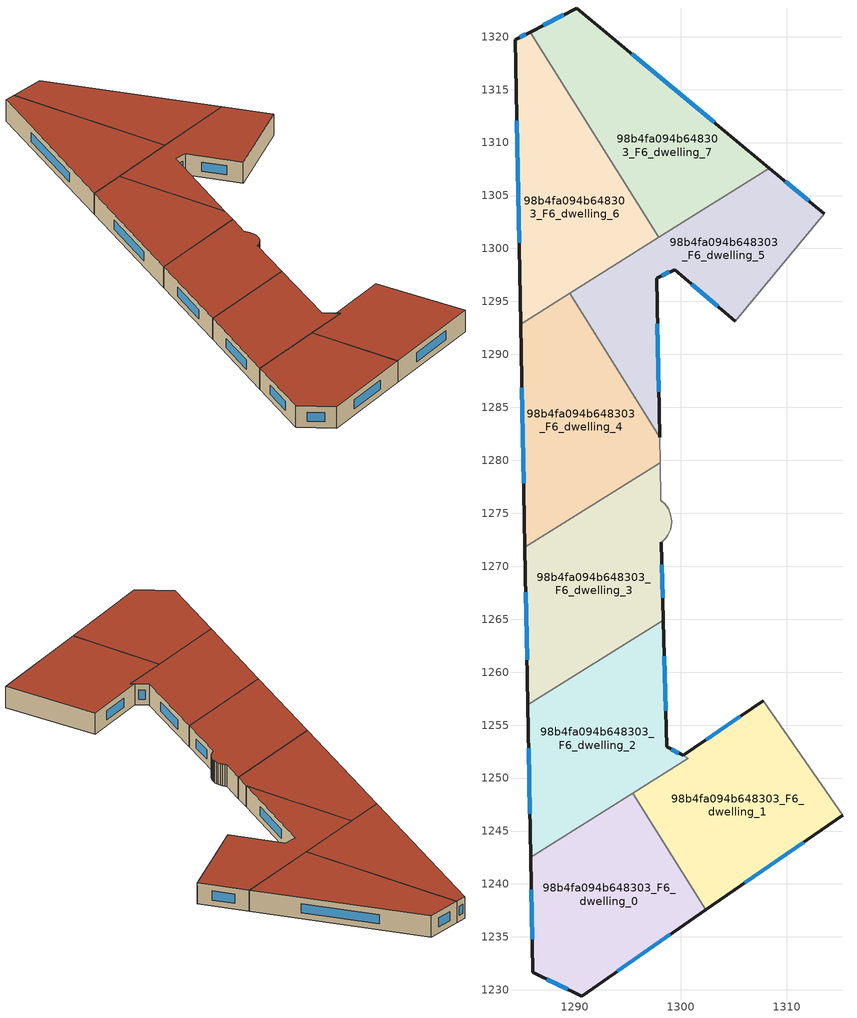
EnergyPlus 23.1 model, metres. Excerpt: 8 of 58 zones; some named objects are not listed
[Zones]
98b4fa094b648303_F6_dwelling_0
 floor to 98b4fa094b648303_F5_dwelling_0 (EU_floor_Construction): 1295.46,1248.57 1302.36,1237.55 1290.63,1229.42 1286.04,1231.67 1285.83,1242.54 z18
 wall outside (EU_wall_Construction): 1285.83,1242.54 1286.04,1231.67 1290.63,1229.42 1302.36,1237.55 z18:21
 wall to 98b4fa094b648303_F6_dwelling_1 (EU_wall_Construction): 1302.36,1237.55 1295.46,1248.57 z18:21
 wall to 98b4fa094b648303_F6_dwelling_2 (EU_wall_Construction): 1295.46,1248.57 1285.83,1242.54 z18:21
 window (EU_Window_Construction): 1285.89,1239.43 1285.98,1234.77 / 1293.98,1231.75 1299.01,1235.23 / 1287.35,1231.03 1289.32,1230.06 z18.86:20.14
 roof outside (EU_roof_Construction): 1302.36,1237.55 1295.46,1248.57 1285.83,1242.54 1286.04,1231.67 1290.63,1229.42 z21
98b4fa094b648303_F6_dwelling_1
 floor to 98b4fa094b648303_F5_dwelling_1 (EU_floor_Construction): 1307.79,1257.32 1315.28,1246.51 1302.36,1237.55 1295.46,1248.57 1300.73,1251.88 1298.67,1252.95 1300.24,1252.13 z18
 wall outside (EU_wall_Construction): 1307.79,1257.32 1300.24,1252.13 1298.67,1252.95 / 1302.36,1237.55 1315.28,1246.51 z18:21
 wall adiabatic (EU_wall_Construction): 1315.28,1246.51 1307.79,1257.32 z18:21
 wall to 98b4fa094b648303_F6_dwelling_2 (EU_wall_Construction): 1298.67,1252.94 1300.73,1251.88 1295.46,1248.57 z18:21
 window (EU_Window_Construction): 1299.79,1252.37 1299.12,1252.71 / 1305.63,1255.84 1302.4,1253.61 / 1306.05,1240.11 1311.59,1243.95 z18.86:20.14
 roof outside (EU_roof_Construction): 1315.28,1246.51 1307.79,1257.32 1300.24,1252.13 1298.67,1252.95 1300.73,1251.88 1295.46,1248.57 1302.36,1237.55 z21
98b4fa094b648303_F6_dwelling_2
 floor to 98b4fa094b648303_F5_dwelling_2 (EU_floor_Construction): 1298.35,1264.92 1298.67,1252.95 1298.67,1252.94 1300.73,1251.88 1285.83,1242.54 1285.56,1256.9 z18
 wall outside (EU_wall_Construction): 1285.56,1256.9 1285.83,1242.54 / 1298.67,1252.94 1298.67,1252.95 1298.35,1264.92 z18:21
 wall to 98b4fa094b648303_F6_dwelling_3 (EU_wall_Construction): 1298.35,1264.92 1285.56,1256.9 z18:21
 window (EU_Window_Construction): 1285.64,1252.8 1285.76,1246.65 / 1298.58,1256.37 1298.44,1261.5 z18.86:20.14
 roof outside (EU_roof_Construction): 1300.73,1251.88 1298.67,1252.94 1298.67,1252.95 1298.35,1264.92 1285.56,1256.9 1285.83,1242.54 z21
98b4fa094b648303_F6_dwelling_3
 floor to 98b4fa094b648303_F5_dwelling_3 (EU_floor_Construction): 1298.04,1279.79 1298.11,1276.23 1298.22,1276.14 1298.46,1275.92 1298.67,1275.67 1298.84,1275.39 1298.97,1275.1 1299.07,1274.79 1299.12,1274.47 1299.13,1274.25 1299.13,1274.15 1299.1,1273.83 1299.03,1273.51 1298.92,1273.21 1298.77,1272.92 1298.58,1272.66 1298.36,1272.42 1298.16,1272.25 1298.35,1264.92 1285.56,1256.9 1285.28,1271.8 z18
 wall outside (EU_wall_Construction): 1298.35,1264.92 1298.16,1272.25 / 1285.28,1271.8 1285.56,1256.9 z18:21
 wall adiabatic (EU_wall_Construction): 1298.16,1272.25 1298.36,1272.42 1298.58,1272.66 1298.77,1272.92 1298.92,1273.21 1299.03,1273.51 1299.1,1273.83 1299.13,1274.15 1299.13,1274.25 1299.12,1274.47 1299.07,1274.79 1298.97,1275.1 1298.84,1275.39 1298.67,1275.67 1298.46,1275.92 1298.22,1276.14 1298.11,1276.23 1298.04,1279.79 z18:21
 wall to 98b4fa094b648303_F6_dwelling_4 (EU_wall_Construction): 1298.04,1279.79 1285.28,1271.8 z18:21
 window (EU_Window_Construction): 1298.3,1267.01 1298.21,1270.16 / 1285.36,1267.54 1285.48,1261.16 z18.86:20.14
 roof outside (EU_roof_Construction): 1298.35,1264.92 1298.16,1272.25 1298.36,1272.42 1298.58,1272.66 1298.77,1272.92 1298.92,1273.21 1299.03,1273.51 1299.1,1273.83 1299.13,1274.15 1299.13,1274.25 1299.12,1274.47 1299.07,1274.79 1298.97,1275.1 1298.84,1275.39 1298.67,1275.67 1298.46,1275.92 1298.22,1276.14 1298.11,1276.23 1298.04,1279.79 1285.28,1271.8 1285.56,1256.9 z21
98b4fa094b648303_F6_dwelling_4
 floor to 98b4fa094b648303_F5_dwelling_4 (EU_floor_Construction): 1289.49,1295.76 1298,1282.2 1298.04,1279.79 1285.28,1271.8 1284.89,1292.87 z18
 wall outside (EU_wall_Construction): 1284.89,1292.87 1285.28,1271.8 z18:21
 wall to 98b4fa094b648303_F6_dwelling_5 (EU_wall_Construction): 1298,1282.2 1289.49,1295.76 z18:21
 wall adiabatic (EU_wall_Construction): 1298.04,1279.79 1298,1282.2 z18:21
 wall to 98b4fa094b648303_F6_dwelling_6 (EU_wall_Construction): 1289.49,1295.76 1284.89,1292.87 z18:21
 window (EU_Window_Construction): 1285,1286.85 1285.17,1277.82 z18.86:20.14
 roof outside (EU_roof_Construction): 1298.04,1279.79 1298,1282.2 1289.49,1295.76 1284.89,1292.87 1285.28,1271.8 z21
98b4fa094b648303_F6_dwelling_5
 floor to 98b4fa094b648303_F5_dwelling_5 (EU_floor_Construction): 1313.56,1303.26 1305.15,1293.15 1299.41,1298.01 1297.72,1297.21 1298,1282.2 1289.49,1295.76 1308.36,1307.58 z18
 wall outside (EU_wall_Construction): 1313.56,1303.26 1308.36,1307.58 / 1298,1282.2 1297.72,1297.21 1299.41,1298.01 1305.15,1293.15 z18:21
 wall adiabatic (EU_wall_Construction): 1305.15,1293.15 1313.56,1303.26 z18:21
 wall to 98b4fa094b648303_F6_dwelling_7 (EU_wall_Construction): 1308.36,1307.58 1297.93,1301.04 z18:21
 wall to 98b4fa094b648303_F6_dwelling_6 (EU_wall_Construction): 1297.93,1301.04 1289.5,1295.76 z18:21
 window (EU_Window_Construction): 1312.07,1304.5 1309.85,1306.35 / 1301.05,1296.63 1303.51,1294.54 / 1298.2,1297.44 1298.92,1297.78 / 1297.92,1286.48 1297.8,1292.92 z18.86:20.14
 roof outside (EU_roof_Construction): 1305.15,1293.15 1313.56,1303.26 1308.36,1307.58 1289.49,1295.76 1298,1282.2 1297.72,1297.21 1299.41,1298.01 z21
98b4fa094b648303_F6_dwelling_6
 floor to 98b4fa094b648303_F5_dwelling_6 (EU_floor_Construction): 1285.77,1320.44 1297.93,1301.04 1284.89,1292.87 1284.38,1319.73 z18
 wall outside (EU_wall_Construction): 1285.77,1320.44 1284.38,1319.73 1284.89,1292.87 z18:21
 wall to 98b4fa094b648303_F6_dwelling_7 (EU_wall_Construction): 1297.93,1301.04 1285.77,1320.44 z18:21
 window (EU_Window_Construction): 1285.37,1320.24 1284.78,1319.93 / 1284.53,1312.05 1284.74,1300.54 z18.86:20.14
 roof outside (EU_roof_Construction): 1297.93,1301.04 1285.77,1320.44 1284.38,1319.73 1284.89,1292.87 z21
98b4fa094b648303_F6_dwelling_7
 floor to 98b4fa094b648303_F5_dwelling_7 (EU_floor_Construction): 1308.36,1307.58 1297.93,1301.04 1285.77,1320.44 1290.19,1322.71 z18
 wall outside (EU_wall_Construction): 1308.36,1307.58 1290.19,1322.71 1285.77,1320.44 z18:21
 window (EU_Window_Construction): 1288.93,1322.06 1287.03,1321.09 / 1303.17,1311.9 1295.38,1318.39 z18.86:20.14
 roof outside (EU_roof_Construction): 1308.36,1307.58 1290.19,1322.71 1285.77,1320.44 1297.93,1301.04 z21
[Building]
EU S2 Campaign: North Axis=0; Terrain=City; Solar Distribution=FullExterior
[Site:Location]
Helsinki-Vantaa.AP: Latitude=60.317; Longitude=24.963; Time Zone=2; Elevation=54.6
[SizingPeriod:WeatherFileDays]
AnnualSizingPeriod: Begin Month=1; Begin Day of Month=1; End Month=12; End Day of Month=31; Day of Week for Start Day=Monday; Use Weather File Daylight Saving Period=No; Use Weather File Rain and Snow Indicators=No
[MATERIAL]
EU_InternalMass_Material: Roughness=MediumRough; Thickness=0.1; Conductivity=1; Density=1800; Specific Heat=900; Thermal Absorptance=0.9; Solar Absorptance=0.7; Visible Absorptance=0.7
[MATERIAL:NOMASS] Roughness=MediumRough; Thermal Absorptance=0.9; Solar Absorptance=0.7; Visible Absorptance=0.7
Name | Thermal Resistance
EU_wall_NoMass | 1.10183
EU_roof_NoMass; EU_floor_NoMass | 1.70606
[WINDOWMATERIAL:SIMPLEGLAZINGSYSTEM]
EU_Window_SimpleGlazing: UFactor=3.11035; Solar Heat Gain Coefficient=0.8; Visible Transmittance=0.8
[CONSTRUCTION]
EU_wall_Construction: EU_wall_NoMass
EU_roof_Construction: EU_roof_NoMass
EU_floor_Construction: EU_floor_NoMass
EU_Window_Construction: EU_Window_SimpleGlazing
EU_InternalMass_Construction: EU_InternalMass_Material
[ZONE] Type=1; Multiplier=1; Ceiling Height=autocalculate; Floor Area=autocalculate; Part of Total Floor Area=Yes
Name | Volume
98b4fa094b648303_F6_dwelling_0 | 585.045
98b4fa094b648303_F6_dwelling_1 | 603.205
98b4fa094b648303_F6_dwelling_2 | 566.836
98b4fa094b648303_F6_dwelling_3 | 585.051
98b4fa094b648303_F6_dwelling_4 | 585.023
98b4fa094b648303_F6_dwelling_5; 98b4fa094b648303_F6_dwelling_6 | 585.031
98b4fa094b648303_F6_dwelling_7 | 585.036
[INTERNALMASS] Construction=EU_InternalMass_Construction
Name | Zone or ZoneList | Surface Area
98b4fa094b648303_F6_dwelling_0_EU_InternalMass | 98b4fa094b648303_F6_dwelling_0 | 195.012
98b4fa094b648303_F6_dwelling_1_EU_InternalMass | 98b4fa094b648303_F6_dwelling_1 | 201.074
98b4fa094b648303_F6_dwelling_2_EU_InternalMass | 98b4fa094b648303_F6_dwelling_2 | 188.945
98b4fa094b648303_F6_dwelling_3_EU_InternalMass | 98b4fa094b648303_F6_dwelling_3 | 195.017
98b4fa094b648303_F6_dwelling_4_EU_InternalMass | 98b4fa094b648303_F6_dwelling_4 | 195.012
98b4fa094b648303_F6_dwelling_5_EU_InternalMass | 98b4fa094b648303_F6_dwelling_5 | 195.007
98b4fa094b648303_F6_dwelling_6_EU_InternalMass | 98b4fa094b648303_F6_dwelling_6 | 195.009
98b4fa094b648303_F6_dwelling_7_EU_InternalMass | 98b4fa094b648303_F6_dwelling_7 | 195.012
[OTHEREQUIPMENT] Fuel Type=Electricity; Design Level Calculation Method=Watts/Area; Power per Zone Floor Area=1; Fraction Latent=0; Fraction Radiant=0; Fraction Lost=0; Carbon Dioxide Generation Rate=0; EndUse Subcategory=EU_Step8_InternalGains
Name | Zone or ZoneList or Space or SpaceList | Schedule
EU_Step8_InternalGain_98b4fa094b648303_F6_dwelling_0_f000 | 98b4fa094b648303_F6_dwelling_0 | EU_Step8_GainSchedule_98b4fa094b648303_F6_dwelling_0_f000
EU_Step8_InternalGain_98b4fa094b648303_F6_dwelling_1_f000 | 98b4fa094b648303_F6_dwelling_1 | EU_Step8_GainSchedule_98b4fa094b648303_F6_dwelling_1_f000
EU_Step8_InternalGain_98b4fa094b648303_F6_dwelling_2_f000 | 98b4fa094b648303_F6_dwelling_2 | EU_Step8_GainSchedule_98b4fa094b648303_F6_dwelling_2_f000
EU_Step8_InternalGain_98b4fa094b648303_F6_dwelling_3_f000 | 98b4fa094b648303_F6_dwelling_3 | EU_Step8_GainSchedule_98b4fa094b648303_F6_dwelling_3_f000
EU_Step8_InternalGain_98b4fa094b648303_F6_dwelling_4_f000 | 98b4fa094b648303_F6_dwelling_4 | EU_Step8_GainSchedule_98b4fa094b648303_F6_dwelling_4_f000
EU_Step8_InternalGain_98b4fa094b648303_F6_dwelling_5_f000 | 98b4fa094b648303_F6_dwelling_5 | EU_Step8_GainSchedule_98b4fa094b648303_F6_dwelling_5_f000
EU_Step8_InternalGain_98b4fa094b648303_F6_dwelling_6_f000 | 98b4fa094b648303_F6_dwelling_6 | EU_Step8_GainSchedule_98b4fa094b648303_F6_dwelling_6_f000
EU_Step8_InternalGain_98b4fa094b648303_F6_dwelling_7_f000 | 98b4fa094b648303_F6_dwelling_7 | EU_Step8_GainSchedule_98b4fa094b648303_F6_dwelling_7_f000
[ZONEVENTILATION:DESIGNFLOWRATE] Schedule=EU_AlwaysOn; Design Flow Rate Calculation Method=AirChanges/Hour; Air Changes per Hour=0.756316; Ventilation Type=Natural; Fan Pressure Rise=0; Fan Total Efficiency=1; Constant Term Coefficient=1; Temperature Term Coefficient=0; Velocity Term Coefficient=0; Velocity Squared Term Coefficient=0; Minimum Indoor Temperature=-100; Maximum Indoor Temperature=100; Delta Temperature=-100; Minimum Outdoor Temperature=-100; Maximum Outdoor Temperature=100; Maximum Wind Speed=40
Name | Zone or ZoneList or Space or SpaceList
EU_ConstantAir_98b4fa094b648303_F6_dwelling_0 | 98b4fa094b648303_F6_dwelling_0
EU_ConstantAir_98b4fa094b648303_F6_dwelling_1 | 98b4fa094b648303_F6_dwelling_1
EU_ConstantAir_98b4fa094b648303_F6_dwelling_2 | 98b4fa094b648303_F6_dwelling_2
EU_ConstantAir_98b4fa094b648303_F6_dwelling_3 | 98b4fa094b648303_F6_dwelling_3
EU_ConstantAir_98b4fa094b648303_F6_dwelling_4 | 98b4fa094b648303_F6_dwelling_4
EU_ConstantAir_98b4fa094b648303_F6_dwelling_5 | 98b4fa094b648303_F6_dwelling_5
EU_ConstantAir_98b4fa094b648303_F6_dwelling_6 | 98b4fa094b648303_F6_dwelling_6
EU_ConstantAir_98b4fa094b648303_F6_dwelling_7 | 98b4fa094b648303_F6_dwelling_7
[HVACTEMPLATE:ZONE:IDEALLOADSAIRSYSTEM] System Availability Schedule=EU_AlwaysOn; Maximum Heating Supply Air Temperature=50; Minimum Cooling Supply Air Temperature=13; Maximum Heating Supply Air Humidity Ratio=0.0156; Minimum Cooling Supply Air Humidity Ratio=0.0077; Heating Limit=NoLimit; Cooling Limit=NoLimit; Heating Availability Schedule=EU_AlwaysOn; Cooling Availability Schedule=EU_CoolingOff; Dehumidification Control Type=ConstantSensibleHeatRatio; Cooling Sensible Heat Ratio=0.7; Dehumidification Setpoint=60; Humidification Control Type=None; Humidification Setpoint=30; Outdoor Air Method=None; Outdoor Air Flow Rate per Person=0.00944; Outdoor Air Flow Rate per Zone Floor Area=0; Outdoor Air Flow Rate per Zone=0; Demand Controlled Ventilation Type=None; Outdoor Air Economizer Type=NoEconomizer; Heat Recovery Type=None; Sensible Heat Recovery Effectiveness=0.7; Latent Heat Recovery Effectiveness=0.65
Name | Template Thermostat
98b4fa094b648303_F6_dwelling_0 | EU_HeatOnly_98b4fa094b648303_F6_dwelling_0
98b4fa094b648303_F6_dwelling_1 | EU_HeatOnly_98b4fa094b648303_F6_dwelling_1
98b4fa094b648303_F6_dwelling_2 | EU_HeatOnly_98b4fa094b648303_F6_dwelling_2
98b4fa094b648303_F6_dwelling_3 | EU_HeatOnly_98b4fa094b648303_F6_dwelling_3
98b4fa094b648303_F6_dwelling_4 | EU_HeatOnly_98b4fa094b648303_F6_dwelling_4
98b4fa094b648303_F6_dwelling_5 | EU_HeatOnly_98b4fa094b648303_F6_dwelling_5
98b4fa094b648303_F6_dwelling_6 | EU_HeatOnly_98b4fa094b648303_F6_dwelling_6
98b4fa094b648303_F6_dwelling_7 | EU_HeatOnly_98b4fa094b648303_F6_dwelling_7
[SIZING:ZONE] Zone Cooling Design Supply Air Temperature Input Method=SupplyAirTemperature; Zone Cooling Design Supply Air Temperature=13; Zone Heating Design Supply Air Temperature Input Method=SupplyAirTemperature; Zone Heating Design Supply Air Temperature=50; Zone Cooling Design Supply Air Humidity Ratio=0.008; Zone Heating Design Supply Air Humidity Ratio=0.008; Cooling Design Air Flow Method=DesignDay; Cooling Design Air Flow Rate=0; Cooling Minimum Air Flow per Zone Floor Area=0.000762; Cooling Minimum Air Flow=0; Cooling Minimum Air Flow Fraction=0.2; Heating Design Air Flow Method=DesignDay; Heating Design Air Flow Rate=0; Heating Maximum Air Flow per Zone Floor Area=0.002032; Heating Maximum Air Flow=0.141576; Heating Maximum Air Flow Fraction=0.3; Account for Dedicated Outdoor Air System=No; Dedicated Outdoor Air System Control Strategy=NeutralSupplyAir; Dedicated Outdoor Air Low Setpoint Temperature for Design=autosize; Dedicated Outdoor Air High Setpoint Temperature for Design=autosize; Zone Load Sizing Method=Sensible Load Only No Latent Load; Zone Latent Cooling Design Supply Air Humidity Ratio Input Method=HumidityRatioDifference; Zone Cooling Design Supply Air Humidity Ratio Difference=0.005; Zone Latent Heating Design Supply Air Humidity Ratio Input Method=HumidityRatioDifference; Zone Humidification Design Supply Air Humidity Ratio Difference=0.005
98b4fa094b648303_F6_dwelling_0; 98b4fa094b648303_F6_dwelling_1; 98b4fa094b648303_F6_dwelling_2; 98b4fa094b648303_F6_dwelling_3; 98b4fa094b648303_F6_dwelling_4; 98b4fa094b648303_F6_dwelling_5; 98b4fa094b648303_F6_dwelling_6; 98b4fa094b648303_F6_dwelling_7
[SCHEDULE:CONSTANT]
Name | Hourly Value
EU_AlwaysOn | 1
EU_CoolingOff | 0
[SCHEDULE:FILE] Column Number=1; Rows to Skip at Top=0; Number of Hours of Data=8760; Column Separator=Comma; Interpolate to Timestep=No; Minutes per Item=60; Adjust Schedule for Daylight Savings=Yes
Name | File
EU_Step8_GainSchedule_98b4fa094b648303_F6_dwelling_0_f000 | ../../schedules/98b4fa094b648303/98b4fa094b648303_F6_dwelling_0_f000_gain.csv
EU_Step8_GainSchedule_98b4fa094b648303_F6_dwelling_1_f000 | ../../schedules/98b4fa094b648303/98b4fa094b648303_F6_dwelling_1_f000_gain.csv
EU_Step8_GainSchedule_98b4fa094b648303_F6_dwelling_2_f000 | ../../schedules/98b4fa094b648303/98b4fa094b648303_F6_dwelling_2_f000_gain.csv
EU_Step8_GainSchedule_98b4fa094b648303_F6_dwelling_3_f000 | ../../schedules/98b4fa094b648303/98b4fa094b648303_F6_dwelling_3_f000_gain.csv
EU_Step8_GainSchedule_98b4fa094b648303_F6_dwelling_4_f000 | ../../schedules/98b4fa094b648303/98b4fa094b648303_F6_dwelling_4_f000_gain.csv
EU_Step8_GainSchedule_98b4fa094b648303_F6_dwelling_5_f000 | ../../schedules/98b4fa094b648303/98b4fa094b648303_F6_dwelling_5_f000_gain.csv
EU_Step8_GainSchedule_98b4fa094b648303_F6_dwelling_6_f000 | ../../schedules/98b4fa094b648303/98b4fa094b648303_F6_dwelling_6_f000_gain.csv
EU_Step8_GainSchedule_98b4fa094b648303_F6_dwelling_7_f000 | ../../schedules/98b4fa094b648303/98b4fa094b648303_F6_dwelling_7_f000_gain.csv
